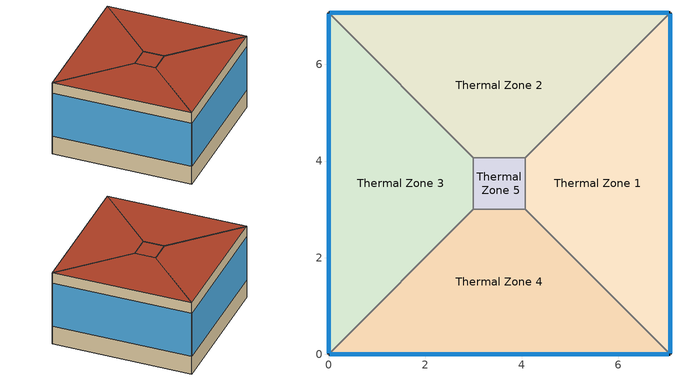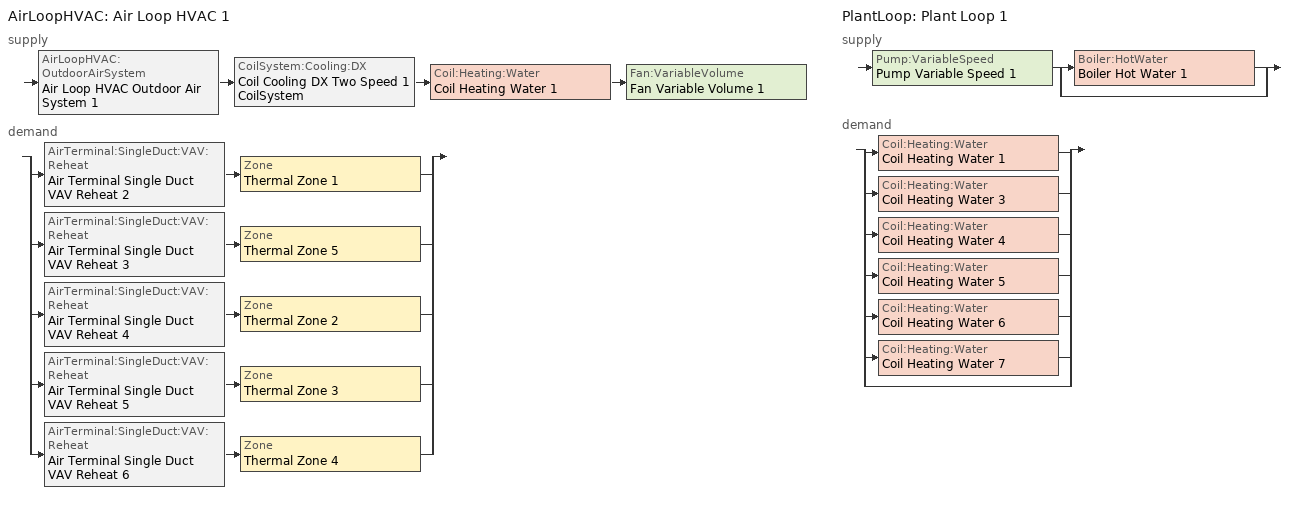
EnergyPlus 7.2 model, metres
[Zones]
Thermal Zone 2
 floor ground (000_ExtSlabCarpet_4in_ClimateZone 1-8): 0,7.07 7.07,7.07 4.07,4.07 3,4.07 z0
 wall outside (ASHRAE_189.1-2009_ExtWall_SteelFrame_ClimateZone 4-8): 7.07,7.07 0,7.07 z0:4
 wall to Thermal Zone 3 (000_Interior Wall): 0,7.07 3,4.07 z0:4
 wall to Thermal Zone 1 (000_Interior Wall): 4.07,4.07 7.07,7.07 z0:4
 wall to Thermal Zone 5 (000_Interior Wall): 3,4.07 4.07,4.07 z0:4
 window (ASHRAE_189.1-2009_ExtWindow_ClimateZone 4-5): 7.05,7.07 0.03,7.07 z1:3.42
 roof outside (ASHRAE_189.1-2009_ExtRoof_IEAD_ClimateZone 2-5): 3,4.07 4.07,4.07 7.07,7.07 0,7.07 z4
Thermal Zone 4
 floor ground (000_ExtSlabCarpet_4in_ClimateZone 1-8): 7.07,0 0,0 3,3 4.07,3 z0
 wall outside (ASHRAE_189.1-2009_ExtWall_SteelFrame_ClimateZone 4-8): 0,0 7.07,0 z0:4
 wall to Thermal Zone 1 (000_Interior Wall): 7.07,0 4.07,3 z0:4
 wall to Thermal Zone 5 (000_Interior Wall): 4.07,3 3,3 z0:4
 wall to Thermal Zone 3 (000_Interior Wall): 3,3 0,0 z0:4
 window (ASHRAE_189.1-2009_ExtWindow_ClimateZone 4-5): 0.03,0 7.05,0 z1:3.42
 roof outside (ASHRAE_189.1-2009_ExtRoof_IEAD_ClimateZone 2-5): 4.07,3 3,3 0,0 7.07,0 z4
Thermal Zone 5
 floor ground (000_ExtSlabCarpet_4in_ClimateZone 1-8): 3,3 3,4.07 4.07,4.07 4.07,3 z0
 wall to Thermal Zone 3 (000_Interior Wall): 3,4.07 3,3 z0:4
 wall to Thermal Zone 1 (000_Interior Wall): 4.07,3 4.07,4.07 z0:4
 roof outside (ASHRAE_189.1-2009_ExtRoof_IEAD_ClimateZone 2-5): 4.07,3 4.07,4.07 3,4.07 3,3 z4
Thermal Zone 1
 floor ground (000_ExtSlabCarpet_4in_ClimateZone 1-8): 7.07,7.07 7.07,0 4.07,3 4.07,4.07 z0
 wall outside (ASHRAE_189.1-2009_ExtWall_SteelFrame_ClimateZone 4-8): 7.07,0 7.07,7.07 z0:4
 window (ASHRAE_189.1-2009_ExtWindow_ClimateZone 4-5): 7.07,0.03 7.07,7.05 z1:3.42
 roof outside (ASHRAE_189.1-2009_ExtRoof_IEAD_ClimateZone 2-5): 4.07,4.07 4.07,3 7.07,0 7.07,7.07 z4
Thermal Zone 3
 floor ground (000_ExtSlabCarpet_4in_ClimateZone 1-8): 0,0 0,7.07 3,4.07 3,3 z0
 wall outside (ASHRAE_189.1-2009_ExtWall_SteelFrame_ClimateZone 4-8): 0,7.07 0,0 z0:4
 window (ASHRAE_189.1-2009_ExtWindow_ClimateZone 4-5): 0,7.05 0,0.03 z1:3.42
 roof outside (ASHRAE_189.1-2009_ExtRoof_IEAD_ClimateZone 2-5): 3,3 3,4.07 0,7.07 0,0 z4
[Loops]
AirLoopHVAC 'Air Loop HVAC 1'
 supply: AirLoopHVAC:OutdoorAirSystem 'Air Loop HVAC Outdoor Air System 1' > CoilSystem:Cooling:DX 'Coil Cooling DX Two Speed 1 CoilSystem' > Coil:Heating:Water 'Coil Heating Water 1' > Fan:VariableVolume 'Fan Variable Volume 1'
 demand: split
  | AirTerminal:SingleDuct:VAV:Reheat 'Air Terminal Single Duct VAV Reheat 2' > Zone 'Thermal Zone 1'
  | AirTerminal:SingleDuct:VAV:Reheat 'Air Terminal Single Duct VAV Reheat 3' > Zone 'Thermal Zone 5'
  | AirTerminal:SingleDuct:VAV:Reheat 'Air Terminal Single Duct VAV Reheat 4' > Zone 'Thermal Zone 2'
  | AirTerminal:SingleDuct:VAV:Reheat 'Air Terminal Single Duct VAV Reheat 5' > Zone 'Thermal Zone 3'
  | AirTerminal:SingleDuct:VAV:Reheat 'Air Terminal Single Duct VAV Reheat 6' > Zone 'Thermal Zone 4'
PlantLoop 'Plant Loop 1'
 supply: Pump:VariableSpeed 'Pump Variable Speed 1' > split
  | Boiler:HotWater 'Boiler Hot Water 1'
  | bypass
 demand: split
  | Coil:Heating:Water 'Coil Heating Water 1'
  | Coil:Heating:Water 'Coil Heating Water 3'
  | Coil:Heating:Water 'Coil Heating Water 4'
  | Coil:Heating:Water 'Coil Heating Water 5'
  | Coil:Heating:Water 'Coil Heating Water 6'
  | Coil:Heating:Water 'Coil Heating Water 7'
  | bypass
[Site:Location]
Philadelphia Ne Philadelphia_PA_USA Design_Conditions: Latitude {deg}=40.08; Longitude {deg}=-75.02; Time Zone {hr}=-5; Elevation {m}=30
[SizingPeriod:DesignDay] Day of Month=21; Dry-Bulb Temperature Range Modifier Type=DefaultMultipliers; Barometric Pressure {Pa}=100965; Wind Direction {deg}=300; Rain Indicator=No; Snow Indicator=No; Daylight Saving Time Indicator=No
Name | Month | Day Type | Maximum Dry-Bulb Temperature {C} | Daily Dry-Bulb Temperature Range {deltaC} | Humidity Condition Type | Wetbulb or DewPoint at Maximum Dry-Bulb {C} | Wind Speed {m/s} | Solar Model Indicator | ASHRAE Clear Sky Optical Depth for Beam Irradiance (taub) | ASHRAE Clear Sky Optical Depth for Diffuse Irradiance (taud) | Sky Clearness | Enthalpy at Maximum Dry-Bulb {J/kg}
Philadelphia Ne Philadelphia Ann Clg .4% Condns DP=>MDB | 7 | SummerDesignDay | 28.5 | 10.3 | Dewpoint | 24.2 | 4.4 | ASHRAETau | 0.537 | 1.806
Philadelphia Ne Philadelphia Ann Hum_n 99.6% Condns DP=>MCDB | 1 | WinterDesignDay | -10.6 | 0 | Dewpoint | -19.9 | 4.5 | ASHRAEClearSky |  |  | 0
Philadelphia Ne Philadelphia Ann Clg 2% Condns DP=>MDB | 7 | SummerDesignDay | 26.8 | 10.3 | Dewpoint | 22.6 | 4.4 | ASHRAETau | 0.537 | 1.806
Philadelphia Ne Philadelphia Ann Clg 1% Condns DP=>MDB | 7 | SummerDesignDay | 27.4 | 10.3 | Dewpoint | 23.3 | 4.4 | ASHRAETau | 0.537 | 1.806
Philadelphia Ne Philadelphia Ann Clg 1% Condns WB=>MDB | 7 | SummerDesignDay | 30.4 | 10.3 | Wetbulb | 25 | 4.4 | ASHRAETau | 0.537 | 1.806
Philadelphia Ne Philadelphia Ann Clg 2% Condns WB=>MDB | 7 | SummerDesignDay | 29 | 10.3 | Wetbulb | 24.1 | 4.4 | ASHRAETau | 0.537 | 1.806
Philadelphia Ne Philadelphia Ann Clg .4% Condns DB=>MWB | 7 | SummerDesignDay | 33.9 | 10.3 | Wetbulb | 24.3 | 4.4 | ASHRAETau | 0.537 | 1.806
Philadelphia Ne Philadelphia Ann Clg .4% Condns Enth=>MDB | 7 | SummerDesignDay | 31.5 | 10.3 | Enthalpy |  | 4.4 | ASHRAETau | 0.537 | 1.806 |  | 80400
Philadelphia Ne Philadelphia Ann Clg 1% Condns Enth=>MDB | 7 | SummerDesignDay | 30.5 | 10.3 | Enthalpy |  | 4.4 | ASHRAETau | 0.537 | 1.806 |  | 76000
Philadelphia Ne Philadelphia Ann Htg 99.6% Condns DB | 1 | WinterDesignDay | -11.7 | 0 | Wetbulb | -11.7 | 4.5 | ASHRAEClearSky |  |  | 0
Philadelphia Ne Philadelphia Ann Hum_n 99% Condns DP=>MCDB | 1 | WinterDesignDay | -7.5 | 0 | Dewpoint | -17.4 | 4.5 | ASHRAEClearSky |  |  | 0
Philadelphia Ne Philadelphia Ann Htg Wind 99.6% Condns WS=>MCDB | 1 | WinterDesignDay | 0.2 | 0 | Wetbulb | 0.2 | 11.1 | ASHRAEClearSky |  |  | 0
Philadelphia Ne Philadelphia Ann Clg 2% Condns DB=>MWB | 7 | SummerDesignDay | 31.1 | 10.3 | Wetbulb | 23 | 4.4 | ASHRAETau | 0.537 | 1.806
Philadelphia Ne Philadelphia Ann Htg 99% Condns DB | 1 | WinterDesignDay | -9.1 | 0 | Wetbulb | -9.1 | 4.5 | ASHRAEClearSky |  |  | 0
Philadelphia Ne Philadelphia Ann Clg 2% Condns Enth=>MDB | 7 | SummerDesignDay | 29.2 | 10.3 | Enthalpy |  | 4.4 | ASHRAETau | 0.537 | 1.806 |  | 72700
Philadelphia Ne Philadelphia Ann Clg .4% Condns WB=>MDB | 7 | SummerDesignDay | 31.6 | 10.3 | Wetbulb | 26 | 4.4 | ASHRAETau | 0.537 | 1.806
Philadelphia Ne Philadelphia Ann Htg Wind 99% Condns WS=>MCDB | 1 | WinterDesignDay | 0.2 | 0 | Wetbulb | 0.2 | 10.3 | ASHRAEClearSky |  |  | 0
Philadelphia Ne Philadelphia Ann Clg 1% Condns DB=>MWB | 7 | SummerDesignDay | 32.4 | 10.3 | Wetbulb | 23.7 | 4.4 | ASHRAETau | 0.537 | 1.806
[Building]
Building 1
[Material] Thermal Absorptance=0.9
Name | Roughness | Thickness {m} | Conductivity {W/m-K} | Density {kg/m3} | Specific Heat {J/kg-K} | Solar Absorptance | Visible Absorptance
000_G01a 19mm gypsum board | MediumSmooth | 0.019 | 0.16 | 800 | 1090 | 0.7 | 0.7
Roof Insulation [21] | MediumRough | 0.2105 | 0.049 | 265 | 836.8 | 0.7 | 0.7
Roof Membrane | VeryRough | 0.0095 | 0.16 | 1121.29 | 1460 | 0.7 | 0.7
1/2IN Gypsum | Smooth | 0.0127 | 0.16 | 784.9 | 830 | 0.92 | 0.92
MAT-CC05 4 HW CONCRETE | Rough | 0.1016 | 1.311 | 2240 | 836.8 | 0.7 | 0.7
Metal Decking | MediumSmooth | 0.0015 | 45.006 | 7680 | 418.4 | 0.7 | 0.3
Wall Insulation [39] | MediumRough | 0.1184 | 0.045 | 265 | 836.8 | 0.7 | 0.7
[Material:AirGap]
000_F04 Wall air space resistance: Thermal Resistance {m2-K/W}=0.15
[Material:NoMass] Thermal Absorptance=0.9; Solar Absorptance=0.7
Name | Roughness | Thermal Resistance {m2-K/W} | Visible Absorptance
CP02 CARPET PAD | VeryRough | 0.2165 | 0.8
MAT-SHEATH | Rough | 0.3626 | 0.7
[WindowMaterial:Glazing]
Theoretical Glass [207]: Optical Data Type=SpectralAverage; Thickness {m}=0.003; Solar Transmittance at Normal Incidence=0.3311; Front Side Solar Reflectance at Normal Incidence=0.6189; Back Side Solar Reflectance at Normal Incidence=0.6189; Visible Transmittance at Normal Incidence=0.44; Front Side Visible Reflectance at Normal Incidence=0.51; Back Side Visible Reflectance at Normal Incidence=0.51; Infrared Transmittance at Normal Incidence=0; Front Side Infrared Hemispherical Emissivity=0.9; Back Side Infrared Hemispherical Emissivity=0.9; Conductivity {W/m-K}=0.0133; Dirt Correction Factor for Solar and Visible Transmittance=1; Solar Diffusing=No
[Construction]
000_ExtSlabCarpet_4in_ClimateZone 1-8: MAT-CC05 4 HW CONCRETE, CP02 CARPET PAD
000_Interior Wall: 000_G01a 19mm gypsum board, 000_F04 Wall air space resistance, 000_G01a 19mm gypsum board
ASHRAE_189.1-2009_ExtWindow_ClimateZone 4-5: Theoretical Glass [207]
ASHRAE_189.1-2009_ExtWall_SteelFrame_ClimateZone 4-8: MAT-SHEATH, Wall Insulation [39], 1/2IN Gypsum
ASHRAE_189.1-2009_ExtRoof_IEAD_ClimateZone 2-5: Roof Membrane, Roof Insulation [21], Metal Decking
[AirLoopHVAC]
Air Loop HVAC 1: Design Supply Air Flow Rate {m3/s}=AutoSize
[Sizing:System]
Air Loop HVAC 1: Type of Load to Size On=Sensible; Design Outdoor Air Flow Rate {m3/s}=Autosize; Minimum System Air Flow Ratio=0.3; Preheat Design Temperature {C}=7; Preheat Design Humidity Ratio {kgWater/kgDryAir}=0.008; Precool Design Temperature {C}=12.8; Precool Design Humidity Ratio {kgWater/kgDryAir}=0.008; Central Cooling Design Supply Air Temperature {C}=12.8; Central Heating Design Supply Air Temperature {C}=12.8; Sizing Option=NonCoincident; 100% Outdoor Air in Cooling=Yes; 100% Outdoor Air in Heating=Yes; Central Cooling Design Supply Air Humidity Ratio {kgWater/kgDryAir}=0.0085; Central Heating Design Supply Air Humidity Ratio {kgWater/kgDryAir}=0.008; Cooling Design Air Flow Method=DesignDay; Cooling Design Air Flow Rate {m3/s}=0; Heating Design Air Flow Method=DesignDay; Heating Design Air Flow Rate {m3/s}=0; System Outdoor Air Method=ZoneSum
[Controller:WaterCoil]
Controller Water Coil 1: Control Variable=Temperature; Action=Normal; Actuator Variable=Flow; Controller Convergence Tolerance {deltaC}=Autosize; Maximum Actuated Flow {m3/s}=Autosize; Minimum Actuated Flow {m3/s}=1e-07
[AvailabilityManager:Scheduled]
Name | Schedule
AvailabilityManager:Scheduled {4fdd1920-ad8b-4ed1-a733-8c75ca854af0} | Schedule:Compact {824ee2d5-367e-45b8-bd01-44036843c630}
AvailabilityManager:Scheduled {55e52eb6-c3b2-4203-bd3a-9767e4400014} | Schedule:Compact {aeb6cb6a-62b5-405e-85d2-67671f86b26e}
[Controller:OutdoorAir]
Controller Outdoor Air 1: Minimum Outdoor Air Flow Rate {m3/s}=Autosize; Maximum Outdoor Air Flow Rate {m3/s}=Autosize; Economizer Control Type=FixedDryBulb; Economizer Control Action Type=ModulateFlow; Economizer Maximum Limit Dry-Bulb Temperature {C}=30; Economizer Maximum Limit Enthalpy {J/kg}=64000; Economizer Minimum Limit Dry-Bulb Temperature {C}=-100; Lockout Type=NoLockout; Minimum Limit Type=FixedMinimum; High Humidity Control=No; Control High Indoor Humidity Based on Outdoor Humidity Ratio=Yes; Heat Recovery Bypass Control Type=BypassWhenOAFlowGreaterThanMinimum
[SetpointManager:MixedAir] Control Variable=Temperature
Setpoint Manager Mixed Air 3; Setpoint Manager Mixed Air 2; Setpoint Manager Mixed Air 1
[CoilSystem:Cooling:DX]
Coil Cooling DX Two Speed 1 CoilSystem: Availability Schedule=Always_On; Cooling Coil=Coil Cooling DX Two Speed 1
[Coil:Cooling:DX:TwoSpeed]
Coil Cooling DX Two Speed 1: Availability Schedule=Always_On; Rated High Speed Total Cooling Capacity {W}=Autosize; Rated High Speed Sensible Heat Ratio=Autosize; Rated High Speed COP {W/W}=5.5; Rated High Speed Air Flow Rate {m3/s}=Autosize; Total Cooling Capacity Function of Temperature Curve=Curve Biquadratic 1; Total Cooling Capacity Function of Flow Fraction Curve=Curve Quadratic 1; Energy Input Ratio Function of Temperature Curve=Curve Biquadratic 2; Energy Input Ratio Function of Flow Fraction Curve=Curve Quadratic 2; Part Load Fraction Correlation Curve=Curve Quadratic 3; Rated Low Speed Total Cooling Capacity {W}=Autosize; Rated Low Speed Sensible Heat Ratio=0.69; Rated Low Speed COP {W/W}=6.6; Rated Low Speed Air Flow Rate {m3/s}=Autosize; Low Speed Total Cooling Capacity Function of Temperature Curve=Curve Biquadratic 3; Low Speed Energy Input Ratio Function of Temperature Curve=Curve Biquadratic 4; Condenser Type=AirCooled; High Speed Evaporative Condenser Effectiveness=0; Low Speed Evaporative Condenser Effectiveness=0; Basin Heater Capacity {W/K}=10; Basin Heater Setpoint Temperature {C}=2
[Coil:Heating:Water] Availability Schedule=Always_On; U-Factor Times Area Value {W/K}=Autosize; Maximum Water Flow Rate {m3/s}=Autosize; Performance Input Method=UFactorTimesAreaAndDesignWaterFlowRate; Rated Capacity {W}=Autosize; Rated Inlet Water Temperature {C}=82.2; Rated Inlet Air Temperature {C}=16.6; Rated Outlet Water Temperature {C}=71.1; Rated Outlet Air Temperature {C}=32.2; Rated Ratio for Air and Water Convection=0.5
Coil Heating Water 1; Coil Heating Water 3; Coil Heating Water 4; Coil Heating Water 5; Coil Heating Water 6; Coil Heating Water 7
[Fan:VariableVolume]
Fan Variable Volume 1: Availability Schedule=Always_On; Fan Efficiency=0.5; Pressure Rise {Pa}=500; Maximum Flow Rate {m3/s}=AutoSize; Fan Power Minimum Flow Rate Input Method=FixedFlowRate; Fan Power Minimum Flow Fraction=0; Fan Power Minimum Air Flow Rate {m3/s}=0; Motor Efficiency=0.93; Motor In Airstream Fraction=1; Fan Power Coefficient 1=0.0407599; Fan Power Coefficient 2=0.088045; Fan Power Coefficient 3=-0.0729261; Fan Power Coefficient 4=0.94374; Fan Power Coefficient 5=0
[SetpointManager:Scheduled] Control Variable=Temperature
Name | Schedule
Setpoint Manager Scheduled 1 | Deck_Temperature
Setpoint Manager Scheduled 2 | Hot_Water_Temperature
[AirTerminal:SingleDuct:VAV:Reheat] Availability Schedule=Always_On; Maximum Air Flow Rate {m3/s}=Autosize; Zone Minimum Air Flow Input Method=Constant; Constant Minimum Air Flow Fraction=0.3; Fixed Minimum Air Flow Rate {m3/s}=0.3; Maximum Hot Water or Steam Flow Rate {m3/s}=Autosize; Minimum Hot Water or Steam Flow Rate {m3/s}=0; Convergence Tolerance=0.001; Damper Heating Action=Normal; Maximum Flow per Zone Floor Area During Reheat {m3/s-m2}=Autocalculate; Maximum Flow Fraction During Reheat=Autocalculate; Maximum Reheat Air Temperature {C}=35
Name | Reheat Coil
Air Terminal Single Duct VAV Reheat 2 | Coil Heating Water 3
Air Terminal Single Duct VAV Reheat 3 | Coil Heating Water 4
Air Terminal Single Duct VAV Reheat 4 | Coil Heating Water 5
Air Terminal Single Duct VAV Reheat 5 | Coil Heating Water 6
Air Terminal Single Duct VAV Reheat 6 | Coil Heating Water 7
[PlantLoop]
Plant Loop 1: Fluid Type=Water; Plant Equipment Operation Scheme=Plant Loop 1 Operation Scheme List; Maximum Loop Temperature {C}=100; Minimum Loop Temperature {C}=0; Maximum Loop Flow Rate {m3/s}=Autosize; Minimum Loop Flow Rate {m3/s}=0; Plant Loop Volume {m3}=Autocalculate; Load Distribution Scheme=Optimal
[PlantEquipmentOperationSchemes]
Plant Loop 1 Operation Scheme List: Control Scheme Object Type 1=PlantEquipmentOperation:HeatingLoad; Control Scheme Name 1=Plant Loop 1 Heating Operation Scheme; Control Scheme Schedule Name 1=Plant Loop 1 On Schedule
[PlantEquipmentOperation:HeatingLoad]
Plant Loop 1 Heating Operation Scheme: Load Range Lower Limit 1 {W}=0; Load Range Upper Limit 1 {W}=1000000000; Range Equipment List Name 1=Plant Loop 1 Heating Equipment List
[PlantEquipmentList]
Plant Loop 1 Heating Equipment List: Boiler:HotWater, Boiler Hot Water 1
[Sizing:Plant]
Plant Loop 1: Loop Type=Heating; Design Loop Exit Temperature {C}=82; Loop Design Temperature Difference {deltaC}=11
[Pump:VariableSpeed]
Pump Variable Speed 1: Rated Flow Rate {m3/s}=Autosize; Rated Pump Head {Pa}=179352; Rated Power Consumption {W}=Autosize; Motor Efficiency=0.9; Fraction of Motor Inefficiencies to Fluid Stream=0; Coefficient 1 of the Part Load Performance Curve=0; Coefficient 2 of the Part Load Performance Curve=1; Coefficient 3 of the Part Load Performance Curve=0; Coefficient 4 of the Part Load Performance Curve=0; Minimum Flow Rate {m3/s}=0; Pump Control Type=Intermittent
[Boiler:HotWater]
Boiler Hot Water 1: Fuel Type=NaturalGas; Nominal Capacity {W}=Autosize; Nominal Thermal Efficiency=0.66; Design Water Outlet Temperature {C}=82; Design Water Flow Rate {m3/s}=Autosize; Minimum Part Load Ratio=0; Maximum Part Load Ratio=1; Optimum Part Load Ratio=1; Water Outlet Upper Temperature Limit {C}=99; Boiler Flow Mode=ConstantFlow; Parasitic Electric Load {W}=0; Sizing Factor=1
[Zone]
Thermal Zone 2; Thermal Zone 4; Thermal Zone 5; Thermal Zone 1; Thermal Zone 3
[ZoneControl:Thermostat] Control Object Type 1=ThermostatSetpoint:DualSetpoint; Control Name 1=Thermostat Setpoint Dual Setpoint 1
Name | Zone or ZoneList | Control Type Schedule
Thermal Zone 2 Thermostat | Thermal Zone 2 | Thermal Zone 2 Thermostat Schedule
Thermal Zone 4 Thermostat | Thermal Zone 4 | Thermal Zone 4 Thermostat Schedule
Thermal Zone 5 Thermostat | Thermal Zone 5 | Thermal Zone 5 Thermostat Schedule
Thermal Zone 1 Thermostat | Thermal Zone 1 | Thermal Zone 1 Thermostat Schedule
Thermal Zone 3 Thermostat | Thermal Zone 3 | Thermal Zone 3 Thermostat Schedule
[ThermostatSetpoint:DualSetpoint]
Thermostat Setpoint Dual Setpoint 1: Heating Setpoint Temperature Schedule=Heating Sch; Cooling Setpoint Temperature Schedule=Cooling Sch
[Zone equipment]
Thermal Zone 2: Air Terminal Single Duct VAV Reheat 4
Thermal Zone 4: Air Terminal Single Duct VAV Reheat 6
Thermal Zone 5: Air Terminal Single Duct VAV Reheat 3
Thermal Zone 1: Air Terminal Single Duct VAV Reheat 2
Thermal Zone 3: Air Terminal Single Duct VAV Reheat 5
[Sizing:Zone] Zone Cooling Design Supply Air Temperature Input Method=SupplyAirTemperature; Zone Cooling Design Supply Air Temperature {C}=14; Zone Heating Design Supply Air Temperature Input Method=SupplyAirTemperature; Zone Heating Design Supply Air Temperature {C}=40; Zone Cooling Design Supply Air Humidity Ratio {kgWater/kgDryAir}=0.0085; Zone Heating Design Supply Air Humidity Ratio {kgWater/kgDryAir}=0.008; Design Specification Outdoor Air Object=ASHRAE_90.1-2004 ClimateZone 1-8 SmallOffice WholeBuilding Ventilation; Cooling Design Air Flow Method=DesignDay; Cooling Design Air Flow Rate {m3/s}=0; Cooling Minimum Air Flow per Zone Floor Area {m3/s-m2}=0.000762; Cooling Minimum Air Flow {m3/s}=0; Cooling Minimum Air Flow Fraction=0; Heating Design Air Flow Method=DesignDay; Heating Design Air Flow Rate {m3/s}=0; Heating Maximum Air Flow per Zone Floor Area {m3/s-m2}=0.002032; Heating Maximum Air Flow {m3/s}=0.141576; Heating Maximum Air Flow Fraction=0.3
Thermal Zone 2; Thermal Zone 4; Thermal Zone 5; Thermal Zone 1; Thermal Zone 3
[DesignSpecification:OutdoorAir]
ASHRAE_90.1-2004 ClimateZone 1-8 SmallOffice WholeBuilding Ventilation: Outdoor Air Method=Sum; Outdoor Air Flow per Person {m3/s-person}=0.00943895; Outdoor Air Flow per Zone Floor Area {m3/s-m2}=0; Outdoor Air Flow per Zone {m3/s}=0; Outdoor Air Flow Air Changes per Hour {1/hr}=0
[Schedule:Day:Interval]
Always_On_Default; Always_On_Winter_Design_Day; Always_On_Summer_Design_Day: No, 24:00, 1
Hot_Water_Temperature_Winter_Design_Day; Hot_Water_Temperature_Summer_Design_Day; Hot_Water_Temperature_Default: No, 24:00, 67
Deck_Temperature_Winter_Design_Day; Deck_Temperature_Default; Deck_Temperature_Summer_Design_Day: No, 24:00, 12.8
Cooling Sch Default: No, 24:00, 28
Heating Sch Default: No, 24:00, 24
[Schedule:Week:Daily]
Schedule:Week:Daily {7b8fd215-9113-4b08-8541-0b346c0ec41c}: Always_On_Default, Always_On_Default, Always_On_Default, Always_On_Default, Always_On_Default, Always_On_Default, Always_On_Default, Always_On_Default, Always_On_Summer_Design_Day, Always_On_Winter_Design_Day, Always_On_Default, Always_On_Default
Schedule:Week:Daily {d6c2db57-9397-41d0-bc6d-d9257cfd813e}: Cooling Sch Default, Cooling Sch Default, Cooling Sch Default, Cooling Sch Default, Cooling Sch Default, Cooling Sch Default, Cooling Sch Default, Cooling Sch Default, Cooling Sch Default, Cooling Sch Default, Cooling Sch Default, Cooling Sch Default
Schedule:Week:Daily {2e196510-6db9-4257-8224-68e36f9deab6}: Deck_Temperature_Default, Deck_Temperature_Default, Deck_Temperature_Default, Deck_Temperature_Default, Deck_Temperature_Default, Deck_Temperature_Default, Deck_Temperature_Default, Deck_Temperature_Default, Deck_Temperature_Summer_Design_Day, Deck_Temperature_Winter_Design_Day, Deck_Temperature_Default, Deck_Temperature_Default
Schedule:Week:Daily {9b1bc10d-d48d-4d12-b540-6d2d7eb2b216}: Hot_Water_Temperature_Default, Hot_Water_Temperature_Default, Hot_Water_Temperature_Default, Hot_Water_Temperature_Default, Hot_Water_Temperature_Default, Hot_Water_Temperature_Default, Hot_Water_Temperature_Default, Hot_Water_Temperature_Default, Hot_Water_Temperature_Summer_Design_Day, Hot_Water_Temperature_Winter_Design_Day, Hot_Water_Temperature_Default, Hot_Water_Temperature_Default
Schedule:Week:Daily {b6cd5171-8a5d-4be4-b28e-221c2021b10a}: Heating Sch Default, Heating Sch Default, Heating Sch Default, Heating Sch Default, Heating Sch Default, Heating Sch Default, Heating Sch Default, Heating Sch Default, Heating Sch Default, Heating Sch Default, Heating Sch Default, Heating Sch Default
[Schedule:Year]
Always_On: Schedule:Week:Daily {7b8fd215-9113-4b08-8541-0b346c0ec41c}, 1, 1, 12, 31
Cooling Sch: Schedule:Week:Daily {d6c2db57-9397-41d0-bc6d-d9257cfd813e}, 1, 1, 12, 31
Deck_Temperature: Schedule:Week:Daily {2e196510-6db9-4257-8224-68e36f9deab6}, 1, 1, 12, 31
Hot_Water_Temperature: Schedule:Week:Daily {9b1bc10d-d48d-4d12-b540-6d2d7eb2b216}, 1, 1, 12, 31
Heating Sch: Schedule:Week:Daily {b6cd5171-8a5d-4be4-b28e-221c2021b10a}, 1, 1, 12, 31
[Schedule:Compact]
Schedule:Compact {824ee2d5-367e-45b8-bd01-44036843c630}; Schedule:Compact {aeb6cb6a-62b5-405e-85d2-67671f86b26e}; Plant Loop 1 On Schedule: Through: 12/31, For: AllDays, Until: 24:00, 1
Thermal Zone 2 Thermostat Schedule; Thermal Zone 4 Thermostat Schedule; Thermal Zone 5 Thermostat Schedule; Thermal Zone 1 Thermostat Schedule; Thermal Zone 3 Thermostat Schedule: Through: 12/31, For: AllDays, Until: 24:00, 4
[Curve:Biquadratic]
Name | Coefficient1 Constant | Coefficient2 x | Coefficient3 x**2 | Coefficient4 y | Coefficient5 y**2 | Coefficient6 x*y | Minimum Value of x {BasedOnField A2} | Maximum Value of x {BasedOnField A2} | Minimum Value of y {BasedOnField A3} | Maximum Value of y {BasedOnField A3}
Curve Biquadratic 1 | 0.42415 | 0.04426 | -0.00042 | 0.00333 | -8e-05 | -0.00021 | 17 | 22 | 13 | 46
Curve Biquadratic 2 | 1.23649 | -0.02431 | 0.00057 | -0.01434 | 0.00063 | -0.00038 | 17 | 22 | 13 | 46
Curve Biquadratic 3; Curve Biquadratic 4 | 0 | 0 | 0 | 0 | 0 | 0 | 0 | 1 | 0 | 1
[Curve:Quadratic]
Name | Coefficient1 Constant | Coefficient2 x | Coefficient3 x**2 | Minimum Value of x {BasedOnField A2} | Maximum Value of x {BasedOnField A2}
Curve Quadratic 1 | 0.77136 | 0.34053 | -0.11088 | 0.75918 | 1.13877
Curve Quadratic 2 | 1.2055 | -0.32953 | 0.12308 | 0.75918 | 1.13877
Curve Quadratic 3 | 0.771 | 0.229 | 0 | 0 | 1
